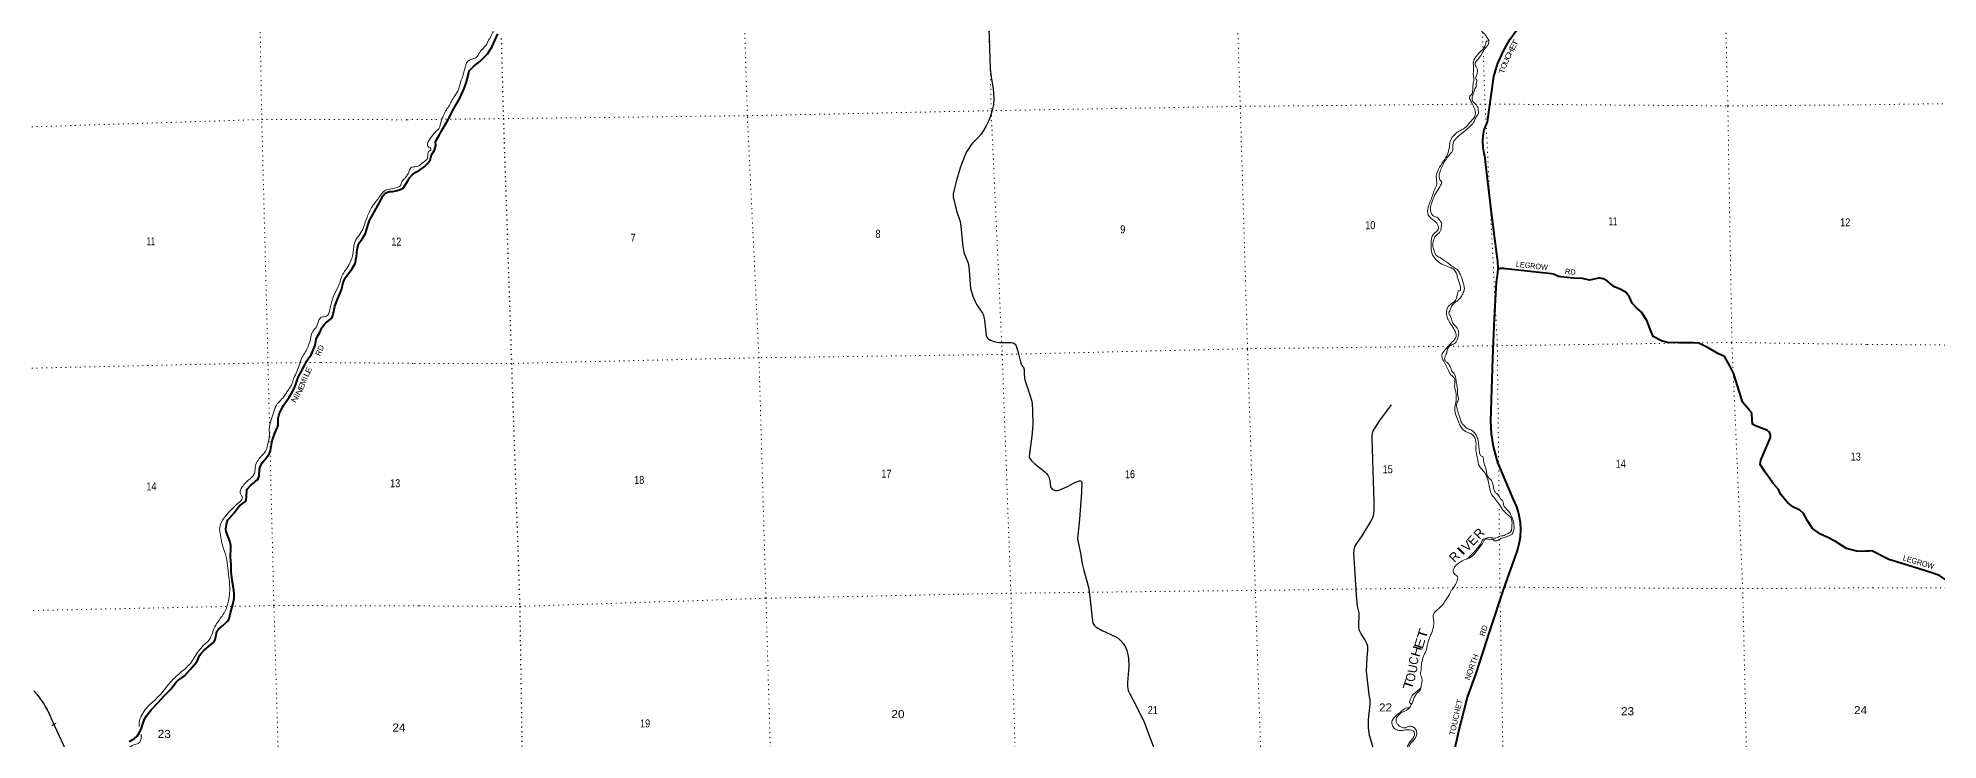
# Model space of a CAD drawing. Header units: feet. Extents: x 505285 to 763886, y -543582 to -353855.
# Drawn here: x 563900 to 605453, y -515792 to -500445 of the extents above; entities that cross this region are included whole.
import ezdxf
from ezdxf.enums import TextEntityAlignment as Align

# ---------------------------------------------------------------- set-up
doc = ezdxf.new("R2010")
doc.units = ezdxf.units.FT
doc.header["$LTSCALE"] = 70
doc.linetypes.add('DOTTED', pattern=[1.5, 0.3, -1.2])
for name, color, linetype, lineweight in [('26', 7, 'Continuous', 40), ('27', 7, 'Continuous', 13), ('29', 7, 'Continuous', 25), ('34', 7, 'Continuous', 25), ('39', 7, 'Continuous', 13), ('6', 7, 'DOTTED', 25), ('7', 7, 'DOTTED', 13)]:
    doc.layers.add(name, color=color, linetype=linetype, lineweight=lineweight)
doc.layers.add('41', color=7, linetype='Continuous')

msp = doc.modelspace()

# ---------------------------------------------------------------- linework, layer by layer
at = {"layer": '26'}
for points in [[(595830.43, -505495.17), (595831.14, -505484), (595824.64, -505325.74), (595801.63, -505169.03), (595689.69, -504258.45), (595551.84, -503088.51), (595548.73, -503062.12), (595542.96, -503038.51), (595525.96, -502968.92), (595506.82, -502840.57), (595501.2, -502710.91), (595509.16, -502581.38), (595530.62, -502453.4), (595597.63, -502276.59), (595734.17, -501335.3), (595738.96, -501285.3), (595822.44, -501019.58), (595942.9, -500741.74), (596091.75, -500478.01), (596243.85, -500264.31)], [(572005.43, -503544.53), (572028.35, -503502.59), (572084.57, -503434.59), (572165.26, -503377.89), (572240.41, -503337.42), (572338.92, -503272.14), (572420.7, -503185.28), (572476.93, -503117.27), (572503.53, -502999.95), (572570.77, -502897.46), (572603.94, -502798.01), (572593.12, -502705.94), (572665.84, -502585.2), (572730.53, -502464.71), (572862.34, -502237.71), (572983.74, -501998.97), (573129.31, -501761.51), (573217.31, -501547.9), (573275.12, -501399.49), (573316.33, -501233.51), (573332.22, -501160.71), (573429.58, -501057.3), (573565.27, -500958.74), (573736.75, -500780.75), (573832.71, -500631.18), (573957.04, -500356.2)], [(571113, -504541.05), (571150, -504437.05), (571408, -503978.05), (571408.75, -503974.67), (571415.31, -503951.78), (571424.22, -503929.71), (571435.39, -503908.69), (571448.69, -503888.96), (571463.99, -503870.72), (571481.11, -503854.18), (571499.86, -503839.52), (571520.04, -503826.9), (571541.44, -503816.46), (571563.8, -503808.31), (571586.9, -503802.55), (571610.47, -503799.23), (571634.26, -503798.39), (571658, -503800.05), (571723.51, -503786.59), (571807.31, -503761.13), (571888, -503727.05), (572005.43, -503544.53)], [(570361.45, -506454.66), (570362, -506453.05), (570392, -506307.05), (570461, -506139.05), (570536, -505948.05), (570577, -505788.05), (570626, -505678.05), (570766, -505499.05), (570840, -505372.05), (570868, -505223.05), (570882, -505076.05), (570910, -504943.05), (570989, -504832.05), (571064, -504721.05), (571113, -504541.05)], [(594890.75, -515954.55), (594994.16, -515505.47), (594995.1, -515501.4), (595006.95, -515455.47), (595161.89, -514854.81), (595351.22, -514336.79), (595648.77, -513409.69), (595961.84, -512464.04), (596210.27, -511773.47), (596255.96, -511651.16), (596295.98, -511501.34), (596320.12, -511348.17), (596328.12, -511193.31), (596319.89, -511038.46), (596295.52, -510885.32), (596261.99, -510760.57), (596251.9, -510723.04), (596246.52, -510710.57), (596170.84, -510535.26), (595828.72, -509722.11), (595803.43, -509648.18), (595730.12, -509375.59), (595685.7, -509096.83), (595670.66, -508814.95), (595719.58, -507441.46), (595753.43, -506566.6), (595799.81, -505773.73), (595821.07, -505642.07), (595830.43, -505495.17)], [(604006, -511654.05), (603948.51, -511665.71), (603876.25, -511666.41), (603785.87, -511670.68), (603679.15, -511663.89), (603452.39, -511608.55), (603214.44, -511449.08), (603045.18, -511367.88), (602884.07, -511290.44), (602705.5, -511167.33), (602602.02, -511001.75), (602510.83, -510843.83), (602428.08, -510766.01), (602279.14, -510692.21), (602161.9, -510603.39), (602005.55, -510417.33), (601966.25, -510314.08), (601858.02, -510190.83), (601671.43, -509935.38), (601563.88, -509767.92), (601581.19, -509675.91), (601786.91, -509175.37), (601787.03, -509174.81), (601789.37, -509160.66), (601790.22, -509146.35), (601789.56, -509132.03), (601787.41, -509117.86), (601783.79, -509103.98), (601778.74, -509090.57), (601772.32, -509077.75), (601764.59, -509065.68), (601755.64, -509054.47), (601745.57, -509044.27), (601734.49, -509035.17), (601722.52, -509027.29), (601459.94, -508925.13), (601398.64, -508889.11), (601391.53, -508786.88), (601383.39, -508650.53), (601318.48, -508564.12), (601185.3, -508413.51), (601180.88, -508398.5), (601006.11, -507835.46), (600991.57, -507788.67), (600893.44, -507600.84), (600787.22, -507411.24), (600640.47, -507343.4), (600437.87, -507223.04), (600221.7, -507119.16), (600106.94, -507112.62), (599805.4, -507109.77), (599531.78, -507100.05), (599408.09, -507063.65), (599224.46, -506972.84), (599155.18, -506808.23), (599093.62, -506633.33), (598967.08, -506436.32), (598861.77, -506343.11), (598766.25, -506241.57), (598704.08, -506112.9), (598632.59, -506008.62), (598514.01, -505941.93), (598375.72, -505887.9), (598287.5, -505818.85), (598266.57, -505794.63), (598242.73, -505772.2), (598216.67, -505752.39), (598188.69, -505735.42), (598159.08, -505721.46), (598128.18, -505710.67), (598096.32, -505703.18), (598063.85, -505699.05), (598031.13, -505698.34), (597998.51, -505701.06), (597966.35, -505707.17), (597964.3, -505707.63), (597830.68, -505741.84), (597676.69, -505700.34), (597481.02, -505697.09), (597201.92, -505664.09), (597152.94, -505660.09), (597042.76, -505605.2), (597003.74, -505601.43), (595999, -505494.05), (595990.34, -505492.21), (595952.14, -505486.62), (595913.57, -505485.07), (595875.05, -505487.55), (595862, -505489.78), (595830.43, -505495.17)], [(568609.84, -510176.71), (568643, -510151.05), (568690.01, -510110.73), (568718.92, -510072.9), (568736, -510026.05), (568745, -509873.05), (568765.63, -509803.65), (568803, -509730.05), (568902, -509609.05), (568962.48, -509519.94), (568984, -509468.05), (569011.41, -509286.29), (569026, -509230.05), (569080, -509084.05), (569136, -508953.05), (569150.43, -508911.34), (569156, -508754.05), (569165.52, -508696.29), (569172.67, -508675.47), (569185.27, -508645.98), (569227, -508557.05), (569273, -508481.05), (569390, -508297.05), (569492.35, -508124.89), (569522.88, -508054.81), (569579, -507900.05), (569600.1, -507846.38), (569662, -507727.05), (569740, -507572.05), (569781.47, -507501.38), (569824.57, -507440.29), (569873, -507375.05), (569891.92, -507336.07), (569948, -507206.05), (569963.75, -507150.99), (569969.14, -507127.63), (569975, -507075.05), (569987.1, -507028.81), (570008.65, -506974.9), (570069, -506869.05), (570109.21, -506784.43), (570132, -506749.05), (570164.88, -506703.58), (570197.2, -506669.44), (570221, -506648.05), (570323, -506567.05), (570337.28, -506545.45), (570349.85, -506511.31), (570362, -506453.05)], [(565896, -515827.05), (566014.23, -515758.28), (566067, -515712.05), (566106.54, -515652.59), (566155, -515556.05), (566201, -515415.05), (566237.78, -515323.26), (566271, -515262.05), (566377, -515134.05), (566521, -514979.05), (566667, -514818.05), (566810, -514674.05), (566918, -514534.05), (566957.32, -514494.37), (567045, -514432.05), (567101.9, -514387.56), (567235, -514245.05), (567366.59, -514091.61), (567388, -514052.05), (567433, -513944.05), (567460, -513906.92), (567534, -513831.05), (567665, -513721.05), (567743.59, -513652.13), (567772, -513605.05), (567814.77, -513420.71), (567842, -513376.05), (567926, -513301.05), (568033, -513212.05), (568062.77, -513185.96), (568082.79, -513145.91), (568108, -513011.05), (568163, -512832.05), (568191, -512695.05), (568192.89, -512595.16), (568182, -512518.05), (568144, -512303.05), (568126, -512110.05), (568122, -511968.05), (568107, -511789.05), (568119, -511596.05), (568113.93, -511539.3), (568093, -511444.05), (568016, -511236.05), (568011.61, -511189.95), (568013, -511123.05), (568027.18, -511040.86), (568051, -510982.05), (568080.56, -510949.62), (568189, -510825.05), (568268, -510720.05), (568308.55, -510672.59), (568425, -510585.05), (568450.9, -510550.2), (568462, -510467.05), (568468, -510331.05), (568475.37, -510309.88), (568559, -510216.05), (568609.84, -510176.71)], [(606388.55, -513348.36), (606379.29, -513058.96), (606378.18, -513024.08), (606378.43, -513008.96), (606377.64, -512999.39), (606374.92, -512985.13), (606370.73, -512971.23), (606365.11, -512957.84), (606358.12, -512945.11), (606350.71, -512934.44), (606324.31, -512906.45), (606302.62, -512886.86), (605826.74, -512456.99), (605761.63, -512395.73), (605627.59, -512288.39), (605483.07, -512195.64), (605299.3, -512130.44), (604806.85, -511974.01), (604381.17, -511848.6), (604006, -511654.05)]]:
    msp.add_lwpolyline(points, dxfattribs=at)
at = {"layer": '29'}
for points in [[(584688.5, -499481.61), (584703.75, -500178.66), (584695.41, -500235.16), (584722.03, -501114.3)], [(584722.03, -501114.3), (584745.92, -501299.6), (584791.36, -501551.66), (584803.75, -501778.92), (584795.49, -501902.88), (584770.7, -502022.71), (584729.4, -502154.93), (584696.36, -502249.97), (584629.25, -502381.16), (584580.72, -502464.83), (584523.93, -502546.44), (584460.94, -502617.71), (584332.91, -502749.94), (584290.58, -502800.56), (584254.43, -502857.37), (584210.04, -502932.78), (584163.57, -503035.05), (584072.71, -503262.31), (583985.97, -503555.68), (583952.93, -503696.17)], [(583952.93, -503696.17), (583912.67, -503854.22), (583914.73, -503914.13), (583989.08, -504219.9), (584065.48, -504457.49), (584079.94, -504558.73), (584129.5, -505013.25), (584149.11, -505125.84), (584162.54, -505170.26), (584236.89, -505343.81), (584253.4, -505393.39), (584261.67, -505517.35), (584283.34, -505836.55), (584294.71, -505922.29), (584344.27, -506087.57), (584393.82, -506205.33), (584435.13, -506277.64), (584559.04, -506459.45), (584571.42, -506486.31), (584579.68, -506513.16), (584600.34, -506616.46), (584633.38, -506947.02), (584647.82, -506982.15), (584674.67, -507013.14), (584695.32, -507031.73), (584732.51, -507054.46), (584815.09, -507083.38), (584870.85, -507095.78), (584930.76, -507104.04), (585180.61, -507104.04), (585228.13, -507112.3), (585246.7, -507120.57), (585269.41, -507139.16), (585285.93, -507159.82), (585302.47, -507194.94), (585335.51, -507318.9), (585385.07, -507525.51), (585402.09, -507572.51), (585417.57, -507603.5), (585459.42, -507665.99), (585464.04, -507672.71), (585467.14, -507689.24), (585467.68, -507781.69)], [(585467.68, -507781.69), (585474.37, -507872.08), (585483.66, -507920.63), (585591.04, -508242.93), (585631.31, -508365.86), (585644.73, -508437.13), (585652.99, -508598.28), (585654.03, -508886.49), (585648.86, -508990.82), (585632.34, -509151.97), (585582.78, -509527.98), (585578.65, -509598.23), (585591.04, -509635.41), (585632.34, -509693.27), (585698.43, -509755.24), (585917.32, -509928.79), (585957.59, -509969.08), (585983.41, -510003.16), (586013.35, -510062.05), (586028.84, -510118.86), (586045.36, -510246.95), (586053.11, -510269.16), (586066.53, -510289.82), (586083.05, -510305.31), (586107.83, -510321.84), (586136.75, -510334.24), (586159.97, -510338.89), (586186.31, -510339.4), (586198.18, -510337.86), (586225.54, -510333.2), (586248.77, -510326.49), (586301.43, -510300.67), (586417.08, -510246.95), (586578.15, -510164.31), (586653.53, -510130.22), (586672.12, -510122.99), (586687.6, -510122.99), (586702.06, -510125.06), (586714.45, -510131.26), (586723.74, -510143.65), (586726.84, -510160.18), (586718.58, -510375.04)], [(592915.91, -513598.01), (592835.38, -513467.86), (592801.32, -513398.66), (592788.93, -513342.88), (592785.82, -513269.53), (592797.19, -513063.97), (592794.08, -513013.34), (592761.04, -512864.59), (592736.26, -512624.93), (592678.44, -511699.37), (592681.55, -511642.55), (592691.87, -511590.9), (592708.39, -511547.52), (592744.52, -511492.76), (592860.17, -511327.48), (593050.15, -511013.45), (593093.53, -510924.62), (593105.92, -510887.43), (593116.24, -510839.91), (593120.37, -510763.47), (593124.5, -510591.99), (593074.93, -509195.37), (593075.98, -509138.56), (593086.31, -509080.71), (593102.83, -509031.13), (593141.02, -508963.98), (593248.4, -508806.96), (593504.47, -508468.14)], [(586718.58, -510375.04), (586676.24, -510965.93), (586639.07, -511321.29), (586637.01, -511379.13), (586643.2, -511428.72), (586701.02, -511709.69), (586738.2, -511941.09), (586767.11, -512060.91), (586862.1, -512399.74), (586880.69, -512496.83), (586895.14, -512602.21), (586919.92, -512796.41), (586944.7, -513064.99)], [(586944.7, -513064.99), (586959.16, -513186.88), (586972.59, -513235.43), (586996.33, -513283.98), (587034.54, -513318.07), (587162.57, -513388.31), (587472.34, -513535), (587521.9, -513565.99), (587584.88, -513620.74), (587637.54, -513689.95), (587681.94, -513765.36), (587711.89, -513838.7), (587735.63, -513920.31), (587749.06, -514008.11), (587753.19, -514185.79), (587728.41, -514532.88), (587725.32, -514620.68), (587732.54, -514665.1), (587743.9, -514709.52), (587782.1, -514784.93), (587906, -515016.32), (588095.99, -515417.13), (588162.08, -515598.94)], [(593163.72, -516176.38), (593023.29, -515697.07), (593000.59, -515529.73), (592998.51, -515341.71), (593031.55, -515019.42), (593031.56, -514912), (593015.03, -514804.55), (592957.21, -514283.92), (592965.47, -513994.68), (592984.07, -513835.61), (592984.07, -513786.03), (592981.99, -513746.76), (592968.59, -513700.3), (592915.91, -513598.01)], [(588162.08, -515598.94), (588377.88, -516149.53), (588456.36, -516397.45), (588488.37, -516530.7), (588497.66, -516612.31), (588501.79, -516748.67), (588506.95, -516784.82), (588538.96, -516835.44), (588691.78, -517062.7), (588740.31, -517146.37), (588782.64, -517248.64), (589063.49, -518145.28)]]:
    msp.add_lwpolyline(points, dxfattribs=at)
at = {"layer": '34', "lineweight": 13}
msp.add_line((564183, -515309.05), (565059, -517201.05), dxfattribs=at)
at = {"layer": '34'}
msp.add_line((564200.12, -515473.36), (564300.49, -515426.89), dxfattribs=at)
for points in [[(563883.11, -514799.65), (563906.44, -514829.28), (563928.99, -514859.34), (563950.9, -514889.66), (563972.64, -514920.41), (563993.59, -514951.59)], [(563993.59, -514951.59), (564013.91, -514983.03), (564033.9, -515015.05), (564053.11, -515047.19), (564072, -515079.6), (564090.25, -515112.59), (564107.73, -515145.68), (564124.73, -515179.2), (564141.26, -515212.84), (564157.14, -515247.06), (564172.41, -515281.24), (564184, -515308.61), (564583.46, -516171.38)]]:
    msp.add_lwpolyline(points, dxfattribs=at)
at = {"layer": '34', "lineweight": 13}
msp.add_arc((562198.5, -516138.69), 2150.94, 22.68807, 41.47837, dxfattribs=at)
at = {"layer": '39'}
msp.add_line((595631.65, -500478.14), (595631.68, -500477.69), dxfattribs=at)
for points in [[(572002.06, -503402.35), (572019.9, -503356.21), (572036.4, -503303.48), (572079.66, -503272.03), (572217.6, -503247.73), (572282.4, -503197.54), (572374.71, -503126.42), (572428.26, -503036.4), (572442.99, -502925.46), (572488.27, -502893.95), (572476.83, -502848.1), (572438.07, -502829.19), (572419.89, -502759.44), (572505.63, -502604.15), (572584.92, -502501.29), (572663.17, -502430.61), (572721.85, -502244.01), (572763.41, -502156.36), (572814.11, -502038.3), (572885.42, -501937.69), (572940.44, -501829.55), (573017.17, -501708.69), (573097.5, -501573.65), (573155.63, -501368.99), (573185.93, -501307.8), (573212.53, -501190.48), (573245.52, -501085.02), (573274.73, -500987.7), (573364.97, -500914.64), (573408.78, -500901.25), (573499.93, -500858.29), (573543.99, -500786.64), (573619.32, -500685.91), (573699.1, -500599.1), (573748.45, -500503.18), (573779.12, -500454.04), (573841.68, -500329.59), (573879.05, -500236.04), (573915.81, -500122.43), (573963.89, -499984.36), (573997.73, -499907), (574095.88, -499763.39), (574148.34, -499703.53), (574191.23, -499660.03), (574248.98, -499575.91), (574315.38, -499445.32), (574372.64, -499345.14), (574422.06, -499251.23), (574506.7, -499192.4), (574563.41, -499140.45), (574605.46, -499068.86), (574636.92, -498979.51), (574689.07, -498909.62), (574739.46, -498847.82), (574784.43, -498739.98), (574810.18, -498660.85), (574867.99, -498578.73), (574953.12, -498469.67), (575021.63, -498409.32), (575089.05, -498379.14), (575158.32, -498336.31), (575269.3, -498253.07), (575309.66, -498222.8), (575352.83, -498196.32), (575404.13, -498098.33), (575421.6, -498011.42), (575483, -497915.13), (575533.27, -497849.31), (575542.4, -497818.9)], [(595392.66, -500083.24), (595419.54, -500174.82), (595469.24, -500289.81), (595560.56, -500385.45), (595602.84, -500454.47), (595630.87, -500490.45)], [(595632.42, -500500.61), (595589.52, -500514.75), (595552.03, -500604.28), (595476.87, -500711.04), (595379.45, -500812.44), (595291.64, -500965.78), (595298.2, -501116.24), (595290.09, -501247.06), (595300.92, -501339.13), (595284.6, -501464.17), (595275.03, -501613.12), (595256.77, -501673.94), (595211.87, -501717.49), (595230.96, -501817.35), (595292.89, -501937.99), (595321, -502003.42), (595323.66, -502158.02), (595242.36, -502260.94), (595131.55, -502384.85), (595009.37, -502464.92), (594850.31, -502588.29), (594785.62, -502708.79), (594766.63, -502811.81), (594723.84, -502991.9), (594656.96, -503106.44), (594553.45, -503272.31), (594485.77, -503427.04), (594488.01, -503567.59), (594492.08, -503635.76), (594441.63, -503761.85), (594397.45, -503895.78), (594302.63, -504149.77), (594305.47, -504310.38), (594364, -504384.93), (594489.88, -504493.58), (594525.82, -504619.03), (594416.78, -504734.86), (594366.69, -504939.27), (594375.74, -505105.72), (594442.47, -505252.34), (594566.46, -505365.06), (594721.37, -505436.66), (594872.5, -505516.41), (594940.88, -505650.92), (594994.65, -505834.09), (595012.35, -505887.79), (594988.13, -505972.69), (594986.72, -505970.93), (594923.19, -506129.55), (594804.47, -506257.72), (594728.65, -506342.4), (594707.82, -506517.8), (594818.78, -506731.36), (594897.5, -506875.6), (594914.47, -506971.5), (594827.64, -507090.66), (594662.36, -507274.49), (594603.28, -507380.75), (594643.36, -507510.1), (594732.97, -507682.12), (594799.04, -507806.66), (594875.75, -507884.67), (594880.67, -508047.23), (594915, -508226.05), (594905.64, -508408.05), (594886, -508551.05), (594975, -508854.05), (595095.36, -509033.01), (595178.84, -509068.63), (595289.26, -509131.54), (595349.54, -509330.58), (595346.98, -509445.16), (595380.67, -509628.94), (595424.28, -509808.4), (595532.69, -509937.67), (595621.81, -510159.93), (595696.32, -510430.85), (595779.97, -510538.77), (595859.61, -510646.82), (595956.16, -510782.48), (596030.74, -510856.54), (596126.57, -510968.11), (596131.66, -511136.69), (596112.43, -511231.69), (596043.61, -511282.01), (595936.39, -511325.46), (595880.42, -511335.2), (595834.86, -511355.27)], [(594399.56, -503996.54), (594444.36, -503882.68), (594494.13, -503800.8), (594576.41, -503663.7), (594592.36, -503592.91), (594560.84, -503547.67), (594544.85, -503483.88), (594555.93, -503385.11), (594600.72, -503271.25), (594663.22, -503144.8), (594730.46, -503042.3), (594794.54, -502968.03), (594837.13, -502914.5), (594845.05, -502843.95), (594848.47, -502757.47), (594878.29, -502680.23), (594934.63, -502616.23), (595061.99, -502507.89), (595170, -502424.24), (595259.75, -502335.12), (595296.45, -502285.79), (595334.3, -502208.3), (595374.46, -502140.78), (595403, -502087.68), (595399.24, -502029.54), (595389.26, -501965.57), (595316.02, -501869.37), (595274.22, -501816.41), (595262.91, -501774.57), (595282.38, -501687.6), (595308.07, -501606.47), (595324.74, -501559.75), (595349.51, -501514.8), (595358.59, -501416.1), (595365.04, -501363.67), (595346.06, -501334.12), (595361.83, -501257.3), (595378.69, -501150.32), (595360.87, -501092.61), (595328.38, -501015.26), (595387.65, -500915.02), (595470.48, -500795.98), (595527.8, -500697.81), (595583.97, -500627.8), (595620.54, -500574.45), (595627.54, -500540.09), (595630.79, -500491.14)], [(571848.87, -503603.83), (571834.13, -503658.13), (571723.59, -503721.64), (571468, -503793.05), (571377.57, -503900.52), (571213.24, -504122.71)], [(571848.87, -503603.83), (571879, -503553.05), (571933, -503501.05), (571973, -503443.05), (572002.18, -503402.05)], [(594860.67, -506251.35), (594881.25, -506235.68), (594951.96, -506181.29), (595018.16, -506110.97), (595071.41, -506010.91), (595094.85, -505921.81), (595073.68, -505820.01), (595057.68, -505756.22), (595029.16, -505676.74), (595001.05, -505611.3), (594954.03, -505518.33), (594847.49, -505451.27), (594750.82, -505377.89), (594664.55, -505316.25), (594623.48, -505287.37), (594561.97, -505247.06), (594473.93, -505193.51), (594439.68, -505124.24), (594412.74, -505030.65), (594405.75, -504932.44), (594421.82, -504865.66), (594449.75, -504792.49), (594506.28, -504734.52), (594558.98, -504682.69), (594585.21, -504619.61), (594591.24, -504553.14), (594599.58, -504496.64), (594559.61, -504437.6), (594517.57, -504376.61), (594460.62, -504354.24), (594401.3, -504319.9), (594363.16, -504254.77), (594358.73, -504108.27), (594399.56, -503996.54)], [(566113.22, -515499.05), (566118, -515376.05), (566176, -515238.05), (566272, -515094.05), (566390, -514976.05), (566576, -514797.05), (566694, -514649.05), (566873, -514448.05), (567087, -514259.05), (567251, -514096.05), (567340, -513959.05), (567430, -513824.05), (567554, -513690.05), (567638, -513607.05), (567714, -513453.05), (567740, -513380.05), (567887, -513136.05), (568021, -512909.05), (568054, -512804.05), (568088, -512613.05), (568095, -512455.05), (568073, -512227.05), (567998, -511728.05), (567923, -511492.05), (567889, -511312.05), (567874, -511154.05), (567972, -510933.05), (568141, -510746.05), (568305, -510589.05), (568369, -510517.05), (568350, -510446.05), (568324, -510390.05), (568365, -510259.05), (568538, -510082.05), (568598, -510026.05), (568639, -509944.05), (568658, -509797.05), (568714, -509678.05), (568793, -509573.05), (568876, -509477.05), (568921, -509338.05), (568959, -509161.05), (568959, -508993.05), (569000, -508794.05), (569060, -508614.05), (569131, -508446.05), (569180, -508393.05), (569274, -508288.05), (569379, -508134.05), (569442, -508033.05), (569484, -507917.05), (569607, -507628.05), (569675, -507426.05), (569746, -507313.05), (569806, -507186.05), (569870, -506984.05), (569881, -506916.05), (569919, -506852.05), (570005, -506721.05), (570076, -506564.05), (570102, -506549.05), (570211, -506526.05), (570286, -506384.05), (570309, -506253.05), (570342, -506151.05), (570372, -506065.05), (570475, -505858.05), (570569, -505606.05), (570640, -505501.05), (570723, -505359.05), (570771, -505235.05), (570805, -505010.05), (570843, -504872.05), (570940, -504733.05), (571019, -504583.05), (571097, -504365.05), (571213.24, -504122.71)], [(596131.7, -511301.8), (596169.62, -511226.31), (596181.31, -511147.62), (596167.38, -511019.48), (596106.19, -510856.63), (596053.63, -510779.89), (595953.24, -510650.38), (595943.39, -510590.41), (595901.42, -510531.43), (595817.58, -510417.48), (595770, -510372.73), (595733.14, -510283.47), (595720.61, -510201.49), (595669.33, -510100.61), (595630.09, -510065.65), (595583.25, -509978.69), (595567.38, -509852.62), (595534.71, -509769.25), (595513.43, -509663.44), (595497.49, -509601.65), (595454.54, -509576.85), (595428.62, -509517.38), (595413.06, -509401.34), (595403.51, -509285.12), (595378.39, -509185.45), (595341.83, -509106.22), (595316.83, -509076.85), (595234.51, -509013.07), (595132.6, -508965.97), (595088.98, -508919.09), (595030.51, -508846.55), (594997.12, -508739.09), (594964.82, -508667.77), (594937.14, -508550.09), (594927.36, -508425.85), (594969.17, -508346.23), (594954.75, -508268.33), (594942.17, -508118.05), (594922.23, -507990.1), (594904.77, -507878.14), (594891.21, -507828.33), (594859.15, -507765.03), (594826.05, -507733.9), (594797.71, -507660.44), (594784.57, -507624.69), (594723.85, -507544.18), (594676.28, -507499.43), (594666.12, -507429.43), (594709.51, -507335.71), (594717.61, -507271.18), (594802.74, -507162.11), (594897.6, -507109), (594943.18, -507021.23), (594971.79, -506903.84), (594946.73, -506806.18), (594925.5, -506768.66), (594863.32, -506706.28), (594820.62, -506623.21), (594781.08, -506511.93), (594755.16, -506452.46), (594773.97, -506409.7), (594803.85, -506334.46), (594863.13, -506251.9)], [(594503.93, -518751.85), (594418.5, -518718.3), (594424.4, -518714.11), (594399.76, -518696.78), (594365.82, -518571.26), (594326.1, -518453.96), (594311.09, -518289.7), (594325.88, -518180.77), (594358.33, -518057.24), (594296.27, -517932.59), (594186.15, -517879.7), (594077.97, -517824.75), (594108.11, -517624.96), (594151.44, -517529.23), (594139.1, -517453.27), (594096.76, -517315.96), (594101.21, -517197.3), (594132.43, -517099.93), (594123.74, -517011.81), (594045.5, -516949.92), (593933.67, -516907.13), (593854.82, -516891.46), (593770.37, -516823.73), (593629.71, -516691.43), (593566.74, -516602.96), (593545.58, -516501.16), (593530.44, -516399.17), (593572.85, -516339.62), (593627.98, -516301.78), (593717.43, -516268.92), (593777.6, -516265.07), (593824.21, -516211.42), (593837, -516102.55), (593862.5, -516015.4), (593908.76, -515883.41), (594015.55, -515759.62), (594052.31, -515646.01), (594029.44, -515554.31), (593977.79, -515507.67), (593869, -515498.94), (593807.48, -515524.93), (593692.12, -515498.32), (593638.34, -515447.73), (593606.58, -515394.46), (593602.76, -515334.32), (593662.33, -515244.11), (593709.07, -515194.47), (593806.42, -515157.35), (593881.08, -515100.83), (593923.44, -515039.28), (593957.58, -514971.95), (593989.04, -514882.6), (594030.97, -514806.99), (594077.52, -514751.33), (594126.26, -514701.63), (594151.52, -514606.45), (594154.63, -514576.22), (594171.73, -514477.27), (594133.78, -514351.88), (594152.04, -514224.77), (594155.27, -514132.26), (594176.76, -514045.23), (594198.43, -513964.22), (594251.43, -513856.13), (594273.1, -513775.12), (594327.21, -513570.58), (594366.65, -513478.98), (594416.19, -513322.79), (594426.42, -513195.93), (594414.26, -513059.7), (594501.28, -512946.56), (594624.32, -512828.3), (594699.35, -512717.54), (594757.16, -512635.42), (594808.16, -512527.4), (594850.76, -512473.87), (594900.53, -512392), (594947.27, -512276.07), (594943.45, -512215.92), (594906.39, -512186.92), (594849.76, -512108.3), (594871.48, -512029.3), (594988.56, -511913.23), (595109.22, -511849.28), (595228.3, -511799.44), (595314.34, -511720.48), (595434.46, -511572.18), (595505.66, -511467.56), (595536.27, -511416.4), (595595.96, -511396.5), (595654.79, -511414.79), (595718.74, -511402.8), (595751.9, -511435.93), (595815.97, -511427.95), (595914.97, -511378.72), (596016.58, -511349.51), (596131.7, -511301.8)], [(595837.68, -511354.41), (595798.9, -511373.74), (595753.54, -511379.66), (595700.29, -511373.74), (595643.09, -511365.85), (595554.34, -511383.6), (595487.29, -511425.02), (595463.62, -511484.19), (595384.73, -511592.66), (595315.7, -511675.49), (595242.73, -511748.46), (595205.26, -511789.88), (595136.23, -511841.16)], [(594144.05, -514652.19), (594023.37, -514755), (593966.53, -514802.93), (593930.2, -514864.31), (593902.21, -514935.47), (593901.48, -514977.68), (593932.5, -515006.86), (593940.05, -515012)], [(593892.58, -515092.12), (593848.65, -515091.78), (593785.01, -515113.81), (593688.8, -515189.07), (593598.57, -515262.13), (593538.26, -515328.25), (593508.26, -515399.48), (593537.52, -515503.04), (593624.03, -515572.71), (593698.81, -515586.5), (593808.94, -515573.09), (593929.65, -515577.44), (593995.12, -515615.62), (593967.24, -515757.08), (593911.07, -515827.1), (593859.41, -515913.04), (593840.11, -516006.04), (593845.28, -516044.05), (593850.14, -516063.18)], [(566159.93, -515668.17), (566124, -515840.05), (565996, -515900.05), (565861, -515960.05), (565726, -516005.05), (565659, -516065.05), (565501, -516117.05), (565163, -516132.05), (564953, -516102.05), (564781, -516080.05), (564658.55, -516062.02), (564557, -516169.05)]]:
    msp.add_spline(points, degree=3, dxfattribs=at)
at = {"layer": '6'}
msp.add_lwpolyline([(574030.94, -500454.03), (574077.29, -502206.63), (574255.14, -507558.61), (574435.86, -512872.34), (574518.5, -518132.82), (574645.55, -523466.27), (574762.5, -528798.02), (574911.57, -534195.07), (574958.82, -535146.73)], dxfattribs=at)
at = {"layer": '7'}
for p, q in [((595490.7, -500315.02), (595504.04, -500683.07)), ((572104.82, -507558.24), (570075.03, -507540.62)), ((595853.43, -510639.43), (595861.09, -511348.14))]:
    msp.add_line(p, q, dxfattribs=at)
for points in [[(601416.33, -525755.85), (601355.01, -523136.7), (601305.29, -517835.04), (601181.71, -512483.41), (600944.65, -507101.1), (600856.65, -501929.17), (600723.45, -496658.18), (600688.14, -495690.04)], [(584642.51, -496101.9), (584633.67, -496729.72), (584745.75, -502033.49), (584987.25, -507363.44), (585177.17, -512582.48), (585320.52, -517923.46), (585422.07, -523344.07), (585501.73, -527105.55)], [(590754.61, -524547.88), (590723.49, -523202.25), (590699.75, -517829.49), (590523.23, -512521.66), (590353.46, -507237.73), (590193.31, -501939.44), (590020.32, -496615.43), (590004.68, -495965.5)], [(569295.42, -521063.22), (569218.44, -518147.67), (569058.63, -512852.09), (568930.6, -507545.52), (568794.21, -502227.16), (568697.02, -496945.8), (568685.98, -496500.39)], [(580284.39, -532601.52), (580226.43, -528713.51), (580110.2, -523405.85), (579974.7, -518058.6), (579820.57, -512693.84), (579667.66, -507435.5), (579413.25, -502144.11), (579254.19, -496881.95), (579248.6, -496237.83)], [(595505.92, -500735.03), (595547.71, -501888.41), (595815.93, -507171.35), (595851.54, -510465)], [(603754.79, -501906.7), (606121.44, -501873.55), (611405, -501762.77), (616619.51, -501604.96), (621846.47, -501471.03), (627152.64, -501392.01), (632452.56, -501299.04), (635526.01, -501187.24)], [(571972.89, -502230.63), (574077.29, -502206.63), (579413.25, -502144.11), (584745.75, -502033.49), (590193.31, -501939.44), (595271.21, -501891.05)], [(595328.47, -501890.5), (595547.71, -501888.41), (600856.65, -501929.17), (603754.79, -501906.7)], [(540196.58, -502738.96), (542249.29, -502670.55), (547583.68, -502600), (552852.46, -502481.17), (558137.01, -502422.14), (563448.63, -502396.45), (568794.21, -502227.16), (571972.89, -502230.63)], [(635673.1, -506518.46), (632586.18, -506587.05), (627246.16, -506682.71), (621946.17, -506771.66), (616729.9, -506943.57), (611506.03, -507023.21), (606237, -507161.86), (603891.68, -507143.37)], [(594741.83, -507184.4), (590353.46, -507237.73), (584987.25, -507363.44), (579667.66, -507435.5), (574255.14, -507558.61), (572104.82, -507558.24)], [(603891.68, -507143.37), (600944.65, -507101.1), (599186.85, -507124.65), (595815.93, -507171.35), (594776.26, -507183.98)], [(570075.03, -507540.62), (568930.6, -507545.52), (563665.9, -507666.24), (558395.09, -507714.83), (553088.94, -507790.57), (547742.6, -507933.77), (542388.79, -508026.98), (540320.96, -508057.42)], [(595861.74, -511408.19), (595873.01, -512450.68), (595968.67, -517742.91), (596088.35, -523164.97), (596156.62, -528548.42), (596217.28, -530485.67), (596237.43, -531129.26)], [(604030.79, -512465.19), (606358.82, -512464.13), (611553.97, -512348.82), (616919.57, -512222.61), (622143.64, -512036.51), (627389.68, -511962.52), (632697.89, -511885.47), (635818.04, -511791.49)], [(572236.15, -512861.23), (574435.86, -512872.34), (579820.57, -512693.84), (585177.17, -512582.48), (590523.23, -512521.66), (595873.01, -512450.68)], [(595865.01, -512450.79), (595873.01, -512450.68), (601181.71, -512483.41), (604030.79, -512465.19)], [(540445.65, -513388.59), (542575.67, -513355.92), (547892.74, -513241.69), (553205.28, -513109.53), (558457.29, -513035.38), (563795.58, -512960.7), (569058.63, -512852.09), (572236.15, -512861.23)]]:
    msp.add_lwpolyline(points, dxfattribs=at)

# ---------------------------------------------------------------- texts
at = {"layer": '27'}
for s, rotation, width, p in [('H', 62.559, 1.1, (596154.29, -500770.83)), ('E', 60.559, 1.35, (596208.41, -500662.51)), ('T', 60.559, 1.5, (596253.59, -500577.82)), ('T', 72.559, 1.2, (595975.18, -501182.93)), ('O', 66.56, 1.05, (596012.82, -501077.32)), ('U', 66.56, 1.1, (596056.63, -500973.36)), ('C', 64.56, 1.15, (596104.61, -500868.64)), ('L', 62.583, 1.45, (569830.48, -507815.36)), ('E', 63.287, 1.25, (569870.94, -507730.85)), ('N', 59.268, 1.25, (569661.72, -508209.43)), ('E', 66.068, 1.2, (569716.07, -508093.65)), ('N', 59.268, 1.25, (569566.33, -508369.68))]:
    msp.add_text(s, height=120, rotation=rotation, dxfattribs=dict(at, width=width)).set_placement(p, align=Align.CENTER)
for s, rotation, width, p in [('LEGROW', 353.9, 0.95, (596217.17, -505446.97)), ('RD', 353.257, 0.85, (597288.47, -505603.84)), ('LEGROW', 343.584, 0.95, (604675.2, -511862.25))]:
    msp.add_text(s, height=120, rotation=rotation, dxfattribs=dict(at, width=width)).set_placement(p)
for s, rotation, p in [('RD', 66.669, (570068.91, -507408.29)), ('RD', 72.206, (595535.92, -513532.24)), ('NORTH', 69.923, (595208.53, -514496.51)), ('TOUCHET', 77.033, (594877.87, -515698.53))]:
    msp.add_text(s, height=120, rotation=rotation, dxfattribs=at).set_placement(p)
for s, rotation, p in [('M', 70.068, (569755.61, -507983.9)), ('I', 68.538, (569790.59, -507896.79)), ('I', 59.268, (569616.48, -508290.85))]:
    msp.add_text(s, height=120, rotation=rotation, dxfattribs=at).set_placement(p, align=Align.CENTER)
at = {"layer": '41'}
for s, rotation, p in [('V', 42.818, (595149.89, -511687.23)), ('E', 47.628, (595283.84, -511562.9)), ('R', 47.206, (595423.43, -511414.16)), ('R', 45.62, (594880.42, -511924.41))]:
    msp.add_text(s, height=200, rotation=rotation, dxfattribs=at).set_placement(p)
for s, rotation, width, p in [('I', 47.172, 1.75, (595050.44, -511776.74)), ('E', 72.953, 1.3, (594178.55, -513819.83)), ('T', 72.694, 1.35, (594244.16, -513606.25)), ('C', 81.545, 0.9, (594072.52, -514156.26)), ('H', 73.612, 1.2, (594108.66, -513993.95)), ('O', 78.565, 0.9, (593999.74, -514533.07)), ('U', 80.039, 0.95, (594044.71, -514343.88)), ('T', 72.117, 1.4, (593932.35, -514718.67))]:
    msp.add_text(s, height=200, rotation=rotation, dxfattribs=dict(at, width=width)).set_placement(p)
at = {"layer": '7'}
for s, width, p in [('10', 0.85, (592926.4, -504624.33)), ('11', 0.65, (598252.21, -504537.36)), ('12', 0.85, (603313.13, -504562.71)), ('11', 0.65, (566277.53, -504976.52)), ('12', 0.85, (571625.4, -504983.12)), ('7', 0.85, (576860.77, -504898.21)), ('8', 0.85, (582216.2, -504811.91)), ('9', 0.85, (587570.33, -504714.11)), ('15', 0.85, (593307.79, -509960.66)), ('14', 0.85, (598405.09, -509839.17)), ('13', 0.85, (603543.59, -509684.21)), ('14', 0.85, (566269.93, -510334.7)), ('13', 0.85, (571601.26, -510266.49)), ('18', 0.85, (576938.21, -510193.04)), ('17', 0.85, (582345.33, -510057.15)), ('16', 0.85, (587671.4, -510069.35)), ('20', 1.1, (582565.26, -515313.98)), ('21', 0.85, (588169.78, -515224.83)), ('22', 1.1, (593227.43, -515168.07)), ('23', 1.1, (598520.75, -515249.67)), ('24', 1.1, (603616.73, -515227.39)), ('23', 1.1, (566518.69, -515745.9)), ('24', 1.1, (571651.13, -515607.81)), ('19', 0.85, (577067.18, -515516.43))]:
    msp.add_text(s, height=175, dxfattribs=dict(at, width=width)).set_placement(p)

doc.saveas('drawing.dxf')
